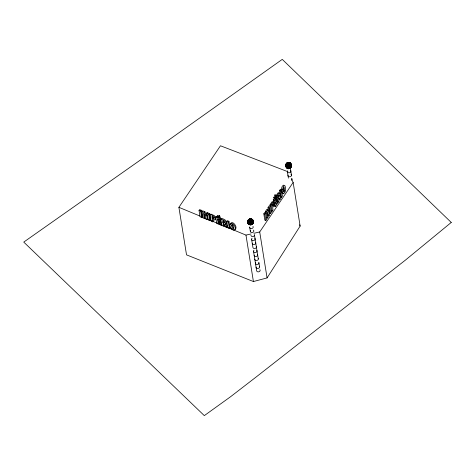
<?xml version="1.0" encoding="UTF-8"?>
<svg xmlns="http://www.w3.org/2000/svg" width="475" height="475" viewBox="0 0 475 475"><rect width="100%" height="100%" fill="white"/><g stroke="black" fill="none" stroke-linecap="round" stroke-linejoin="round"><path stroke-width="0.71" d="M232.127 224.194L232.649 227.21L234.009 228.131M268.031 210.354L268.043 207.557L269.325 205.663L270.322 206.061L269.046 207.961L269.022 212.848L267.811 209.778L266.813 209.38L265.495 211.339L266.736 219.236L265.834 220.566L264.836 220.168L263.821 213.815L264.723 212.485L265.721 212.883L264.818 214.213L265.834 220.566M230.476 224.182C231.562 219.171 238.557 227.145 235.06 229.455M281.426 189.923C281.485 188.243 281.877 185.826 283.617 185.143L283.908 185.297M272.027 205.182L272.169 203.87M273.173 205.117L272.882 203.757L272.163 204.612L272.466 206.488L273.173 205.117L272.175 204.719M278.326 195.172L278.142 196.015M202 211.607L203.015 217.96L204.309 218.476L203.46 213.156L205.663 219.017L206.821 219.48L207.444 214.748L208.299 220.067L209.784 220.661L210.354 219.824L209.333 213.471L207.07 212.568L206.506 213.406L205.984 216.873L204.333 212.539L202 211.607L202.564 210.769L204.897 211.702L206.316 215.418M207.83 215.264L207.385 218.643L206.821 219.48M206.756 214.652L207.07 212.568M215.834 218.453L215.027 219.296M273.861 197.731L274.966 194.821L275.963 195.219L276.308 195.831L275.12 198.354L273.861 197.731L275.12 198.354M274.859 198.128L275.963 195.219M213.477 218.666L213.144 217.182L211.892 216.517L212.194 218.399L213.477 218.666L214.041 217.829L212.758 217.562L212.557 216.309M283.385 191.419L283.741 190.03L283.409 187.566M287.921 171.736L220.465 145.772L178.903 207.326L186.521 254.861L253.412 281.538L267.075 277.923L300.135 226.07L293.146 182.447L291.3 178.665M199.043 210.425L199.607 209.594L201.198 210.223L202.213 216.576L201.649 217.413L200.058 216.778L199.043 210.425L200.634 211.06L201.649 217.413M200.634 211.06L201.198 210.223M204.333 212.539L204.897 211.702M204.309 218.476L204.873 217.639L204.345 214.314M209.784 220.661L208.768 214.308L209.333 213.471M213.121 219.83L213.311 221.006L212.747 221.843L211.155 221.208L210.134 214.854L210.704 214.017L214.302 215.602L215.804 217.912M212.194 218.399L212.758 217.562M221.671 224.342L221.107 225.18L216.707 223.422L215.686 217.069L216.25 216.232L217.508 216.737M216.903 216.636L217.467 215.798L219.545 215.662L220.044 216.713L219.48 217.55L217.307 217.259L216.903 216.636L218.981 216.499L219.545 215.662M220.044 222.235L219.872 221.142L217.687 220.269L218.251 219.432L220.436 220.305L220.614 221.398L220.044 222.235L217.865 221.362L218.114 222.923L220.922 224.046L221.107 225.18M217.687 220.269L217.449 218.797L220.263 219.919L220.085 218.827L220.649 217.989L218.767 217.235M218.114 222.923L218.678 222.086L218.512 221.047M220.263 219.919L220.828 219.082M219.872 221.142L220.436 220.305M220.922 224.046L221.487 223.208L218.678 222.086M222.906 222.585L222.621 220.798L223.951 221.469L224.39 222.692L224.004 222.965L222.906 222.585L223.47 221.748L223.28 220.56M220.649 217.989L221.884 225.488L223.476 226.124L224.04 225.287L223.737 223.404M226.783 221.498L227.347 220.661L228.938 221.297L229.953 227.65L229.389 228.487L227.798 227.852L226.783 221.498L228.374 222.134L229.389 228.487M225.192 224.206L226.367 223.102C227.181 220.234 223.487 218.939 221.433 218.298L220.863 219.135C222.923 219.777 226.611 221.071 225.803 223.939L225.192 224.206L226.967 227.519L227.531 226.682L225.756 223.369M228.374 222.134L228.938 221.297M269.503 213.263L270.501 213.661L271.344 212.414L270.103 204.517L272.151 201.673L272.965 201.881M276.569 201.394L277.566 201.792L277.75 202.926L275.257 206.613L274.259 206.215L273.244 199.862L274.485 198.022M278.19 202.273L277.168 195.92C278.665 191.71 281.242 192.464 279.864 196.347L281.063 198.016L280.084 199.464L279.134 197.76L278.688 198.425L279.086 200.943L278.19 202.273L277.192 201.875L276.171 195.522L278.255 192.63L279.039 192.898M279.52 190.564L280.422 189.234L281.42 189.632L282.435 195.985L281.538 197.315L280.541 196.917L279.52 190.564L280.517 190.962L281.538 197.315M266.511 217.687L267.508 218.09L266.493 211.737L267.811 209.778M272.116 211.268L271.1 204.915C274.075 198.075 275.352 205.23 272.638 207.587L273.018 209.932L272.116 211.268L271.118 210.87M275.257 206.613L274.241 200.26L276.729 196.573L275.732 196.175M280.517 190.962L281.42 189.632M275.791 199.263L276.788 199.66L275.553 201.495L275.316 200.023L276.907 197.665L276.729 196.573M275.375 203.158L276.961 200.759L276.788 199.66M277.566 201.792L275.975 204.149L275.726 202.588M267.508 218.09L268.244 217.004L267.389 211.684L269.01 215.87L269.663 214.902L269.646 208.341L270.501 213.661M253.929 233.284L259.712 231.96L293.146 182.447M282.975 193.236L282.471 193.414L281.936 192.88L281.461 190.695M223.387 225.75L245.973 235.101L251.032 233.943M224.568 222.128L223.47 221.748M276.171 195.522L277.168 195.92M280.084 199.464L279.086 199.067L278.457 197.933M273.244 199.862L274.241 200.26M270.103 204.517L271.1 204.915M268.043 207.557L269.046 207.961M265.495 211.339L266.493 211.737M263.821 213.815L264.818 214.213M269.01 215.87L268.007 215.472L267.087 213.079M206.506 213.406L208.768 214.308M210.134 214.854C213.34 213.869 218.547 222.217 212.367 219.492L212.747 221.843M215.686 217.069L220.085 218.827M226.967 227.519L225.233 226.824L223.868 223.927L223.072 223.612L223.476 226.124M178.903 207.326L200.118 216.107M201.489 216.677L202.855 217.241M204.226 217.811L205.592 218.375M206.963 218.945L208.329 219.509M209.701 220.079L222.021 225.18M217.467 215.798L217.871 216.422M274.966 194.821L275.31 195.433M249.553 220.323L250.485 220.697L251.026 219.961M251.014 219.913L250.141 219.527L249.547 220.275M299.517 224.794L300.135 226.07M218.981 216.499L219.48 217.55M290.225 167.283L291.507 175.263M287.345 171.499L288.408 178.149M259.712 231.96L267.075 277.923M254.481 235.036L258.311 258.976M258.952 262.966L259.593 266.956M249.678 227.276L250.319 231.272M251.596 239.252L252.878 247.232A1.769 1.413 -9.1 0 0 254.879 248.508A1.769 1.413 -9.1 0 0 256.334 246.644M253.513 251.222L256.613 270.566A1.769 1.413 -9.1 0 0 258.845 271.795A1.769 1.413 -9.1 0 0 259.89 269.646M245.973 235.101L253.412 281.538M287.981 167.04A2.998 0.427 -60.5 0 1 287.405 166.594A2.998 0.427 -60.5 0 1 289.916 162.8A2.998 0.427 -60.5 0 1 288.367 166.452M287.844 167.639A2.998 0.427 -60.5 0 1 287.725 166.511A2.998 0.427 -60.5 0 1 290.088 162.943A2.998 0.427 -60.5 0 1 288.984 165.917M289.37 167.859A2.998 1.662 -77.5 0 1 286.953 166.119A2.998 1.662 -77.5 0 1 289.518 162.628A2.998 1.662 -77.5 0 1 289.762 167.313M289.162 167.812A2.998 1.662 -77.5 0 1 286.746 166.078A2.998 1.662 -77.5 0 1 289.311 162.581A2.998 1.662 -77.5 0 1 289.56 167.271M288.865 163.501A2.933 2.339 -9.1 0 1 291.211 166.856A2.933 2.339 -9.1 0 1 286.3 167.372A2.933 2.339 -9.1 0 1 288.105 163.578M288.883 163.703A2.868 2.292 -9.1 0 1 291.181 166.98A2.868 2.292 -9.1 0 1 286.377 167.491A2.868 2.292 -9.1 0 1 288.141 163.78M259.35 266.261A1.769 1.413 -9.1 0 1 258.299 268.411A1.769 1.413 -9.1 0 1 256.072 267.182M252.955 226.361A1.769 1.413 -9.1 0 1 251.685 228.558A1.769 1.413 -9.1 0 1 249.737 226.908M253.312 230.072A1.769 1.413 -9.1 0 1 253.436 231.984A1.769 1.413 -9.1 0 1 251.079 232.382A1.769 1.413 -9.1 0 1 250.545 230.547M254.416 234.668A1.769 1.413 -9.1 0 1 252.961 236.538A1.769 1.413 -9.1 0 1 250.96 235.262M254.873 238.331A1.769 1.413 -9.1 0 1 254.38 240.231A1.769 1.413 -9.1 0 1 252.017 240.136A1.769 1.413 -9.1 0 1 252.1 238.213M255.514 242.321A1.769 1.413 -9.1 0 1 254.469 244.465A1.769 1.413 -9.1 0 1 252.237 243.242M256.791 250.301A1.769 1.413 -9.1 0 1 256.298 252.207A1.769 1.413 -9.1 0 1 253.935 252.106A1.769 1.413 -9.1 0 1 254.018 250.183M257.432 254.291A1.769 1.413 -9.1 0 1 256.387 256.441A1.769 1.413 -9.1 0 1 254.155 255.212M258.252 258.614A1.769 1.413 -9.1 0 1 256.797 260.478A1.769 1.413 -9.1 0 1 254.796 259.202M258.709 262.271A1.769 1.413 -9.1 0 1 257.664 264.421A1.769 1.413 -9.1 0 1 255.431 263.192M255.491 262.823A1.769 1.413 -9.1 0 1 255.663 262.467M249.583 223.873A2.998 0.427 -60.5 0 1 249.571 222.532A2.998 0.427 -60.5 0 1 251.922 219.159A2.998 0.427 -60.5 0 1 250.331 222.811M249.803 223.998A2.998 0.427 -60.5 0 1 249.684 222.87A2.998 0.427 -60.5 0 1 252.047 219.302A2.998 0.427 -60.5 0 1 250.942 222.276M251.328 224.212A2.998 1.662 -77.5 0 1 248.912 222.727A2.998 1.662 -77.5 0 1 251.192 218.916A2.998 1.662 -77.5 0 1 252.047 223.007M251.121 224.17A2.998 1.662 -77.5 0 1 248.71 222.686A2.998 1.662 -77.5 0 1 250.99 218.868A2.998 1.662 -77.5 0 1 251.845 222.965M250.824 219.86A2.933 2.339 -9.1 0 1 253.502 222.419A2.933 2.339 -9.1 0 1 249.915 224.538A2.933 2.339 -9.1 0 1 247.861 221.605M248.199 221.035A2.933 2.339 -9.1 0 1 249.345 220.174M250.848 220.062A2.868 2.292 -9.1 0 1 253.46 222.567A2.868 2.292 -9.1 0 1 249.951 224.639A2.868 2.292 -9.1 0 1 247.95 221.772M248.283 221.213A2.868 2.292 -9.1 0 1 250.099 220.139M286.763 167.135A1.769 1.413 -9.1 0 1 289.59 166.232A1.769 1.413 -9.1 0 1 289.222 168.631A1.769 1.413 -9.1 0 1 286.704 167.503M290.338 170.299A1.769 1.413 -9.1 0 1 290.462 172.211A1.769 1.413 -9.1 0 1 288.111 172.609A1.769 1.413 -9.1 0 1 287.577 170.774M290.979 174.289A1.769 1.413 -9.1 0 1 290.213 176.712A1.769 1.413 -9.1 0 1 288.04 175.115M291.899 178.558A1.769 1.413 -9.1 0 1 291.638 180.286M231.557 225.031C232.518 234.383 235.974 224.188 231.557 225.031M229.93 224.402C229.128 227.026 233.124 232.281 235.279 229.342C236.289 226.652 231.901 221.13 229.93 224.402M282.447 189.578L282.726 192.696L283.468 193.812C286.075 192.345 286.14 188.136 284.905 185.701L284.371 185.565L283.539 186.372L282.447 189.578M284.739 190.428C282.857 197.161 283.272 180.316 284.739 190.428M279.33 195.569L278.522 197.398L278.237 195.617L279.003 194.667L279.33 195.569M287.571 163.756C289.103 165.87 289.281 161.66 287.571 163.756M451.25 222.448L405.353 260.163L256.518 376.717L230.535 396.756L204.309 415.625L23.75 242.09L156.821 148.467L282.263 59.375L451.25 222.448M286.057 164.641A2.998 2.458 72.1 0 0 289.376 168.382A2.998 2.458 72.1 0 0 290.16 163.489A2.998 2.458 72.1 0 0 286.057 164.641M286.193 164.593A2.998 2.458 72.1 0 0 289.518 168.334A2.998 2.458 72.1 0 0 290.296 163.442A2.998 2.458 72.1 0 0 286.193 164.593M286.918 166.951A2.868 2.292 -9.1 0 0 291.359 164.95A2.868 2.292 -9.1 0 0 287.268 162.955A2.868 2.292 -9.1 0 0 286.918 166.951M286.953 166.725A2.761 2.203 -9.1 0 0 291.234 164.801A2.761 2.203 -9.1 0 0 287.286 162.877A2.761 2.203 -9.1 0 0 286.953 166.725M287.179 165.805A2.197 1.758 -9.1 0 0 290.587 164.273A2.197 1.758 -9.1 0 0 287.446 162.741A2.197 1.758 -9.1 0 0 287.179 165.805M287.096 166.09A2.393 1.912 -9.1 0 0 290.807 164.421A2.393 1.912 -9.1 0 0 287.387 162.753A2.393 1.912 -9.1 0 0 287.096 166.09M287.434 168.203A2.393 1.912 -9.1 0 0 291.145 166.535A2.393 1.912 -9.1 0 0 287.725 164.873A2.393 1.912 -9.1 0 0 287.434 168.203M287.304 168.192A2.589 2.072 -9.1 0 0 291.317 166.387A2.589 2.072 -9.1 0 0 287.618 164.582A2.589 2.072 -9.1 0 0 287.304 168.192M286.942 167.645A2.998 2.399 -9.1 0 0 291.591 165.555A2.998 2.399 -9.1 0 0 287.304 163.465A2.998 2.399 -9.1 0 0 286.942 167.645M286.918 167.497A2.998 2.399 -9.1 0 0 291.567 165.401A2.998 2.399 -9.1 0 0 287.28 163.317A2.998 2.399 -9.1 0 0 286.918 167.497M249.933 224.461A1.769 1.413 -9.1 0 0 252.563 223.06A1.769 1.413 -9.1 0 0 249.909 222.003A1.769 1.413 -9.1 0 0 249.933 224.461M248.015 221A2.998 2.458 72.1 0 0 251.34 224.74A2.998 2.458 72.1 0 0 252.118 219.848A2.998 2.458 72.1 0 0 248.015 221M248.158 220.952A2.998 2.458 72.1 0 0 251.477 224.693A2.998 2.458 72.1 0 0 252.255 219.8A2.998 2.458 72.1 0 0 248.158 220.952M248.876 223.303A2.868 2.292 -9.1 0 0 253.323 221.308A2.868 2.292 -9.1 0 0 249.227 219.313A2.868 2.292 -9.1 0 0 248.876 223.303M248.912 223.084A2.761 2.203 -9.1 0 0 253.193 221.16A2.761 2.203 -9.1 0 0 249.25 219.236A2.761 2.203 -9.1 0 0 248.912 223.084M249.143 222.163A2.197 1.758 -9.1 0 0 252.552 220.632A2.197 1.758 -9.1 0 0 249.411 219.1A2.393 1.912 -9.1 0 0 249.054 222.448A2.393 1.912 -9.1 0 0 252.771 220.78A2.393 1.912 -9.1 0 0 249.345 219.112A2.197 1.758 -9.1 0 0 249.143 222.163M249.393 224.562A2.393 1.912 -9.1 0 0 253.11 222.894A2.393 1.912 -9.1 0 0 249.684 221.225A2.393 1.912 -9.1 0 0 249.393 224.562M249.262 224.55A2.589 2.072 -9.1 0 0 253.276 222.745A2.589 2.072 -9.1 0 0 249.577 220.94A2.589 2.072 -9.1 0 0 249.262 224.55M248.9 224.004A2.998 2.399 -9.1 0 0 253.549 221.914A2.998 2.399 -9.1 0 0 249.262 219.824A2.998 2.399 -9.1 0 0 248.9 224.004M248.876 223.856A2.998 2.399 -9.1 0 0 253.525 221.76A2.998 2.399 -9.1 0 0 249.238 219.676A2.998 2.399 -9.1 0 0 248.876 223.856"/></g></svg>
